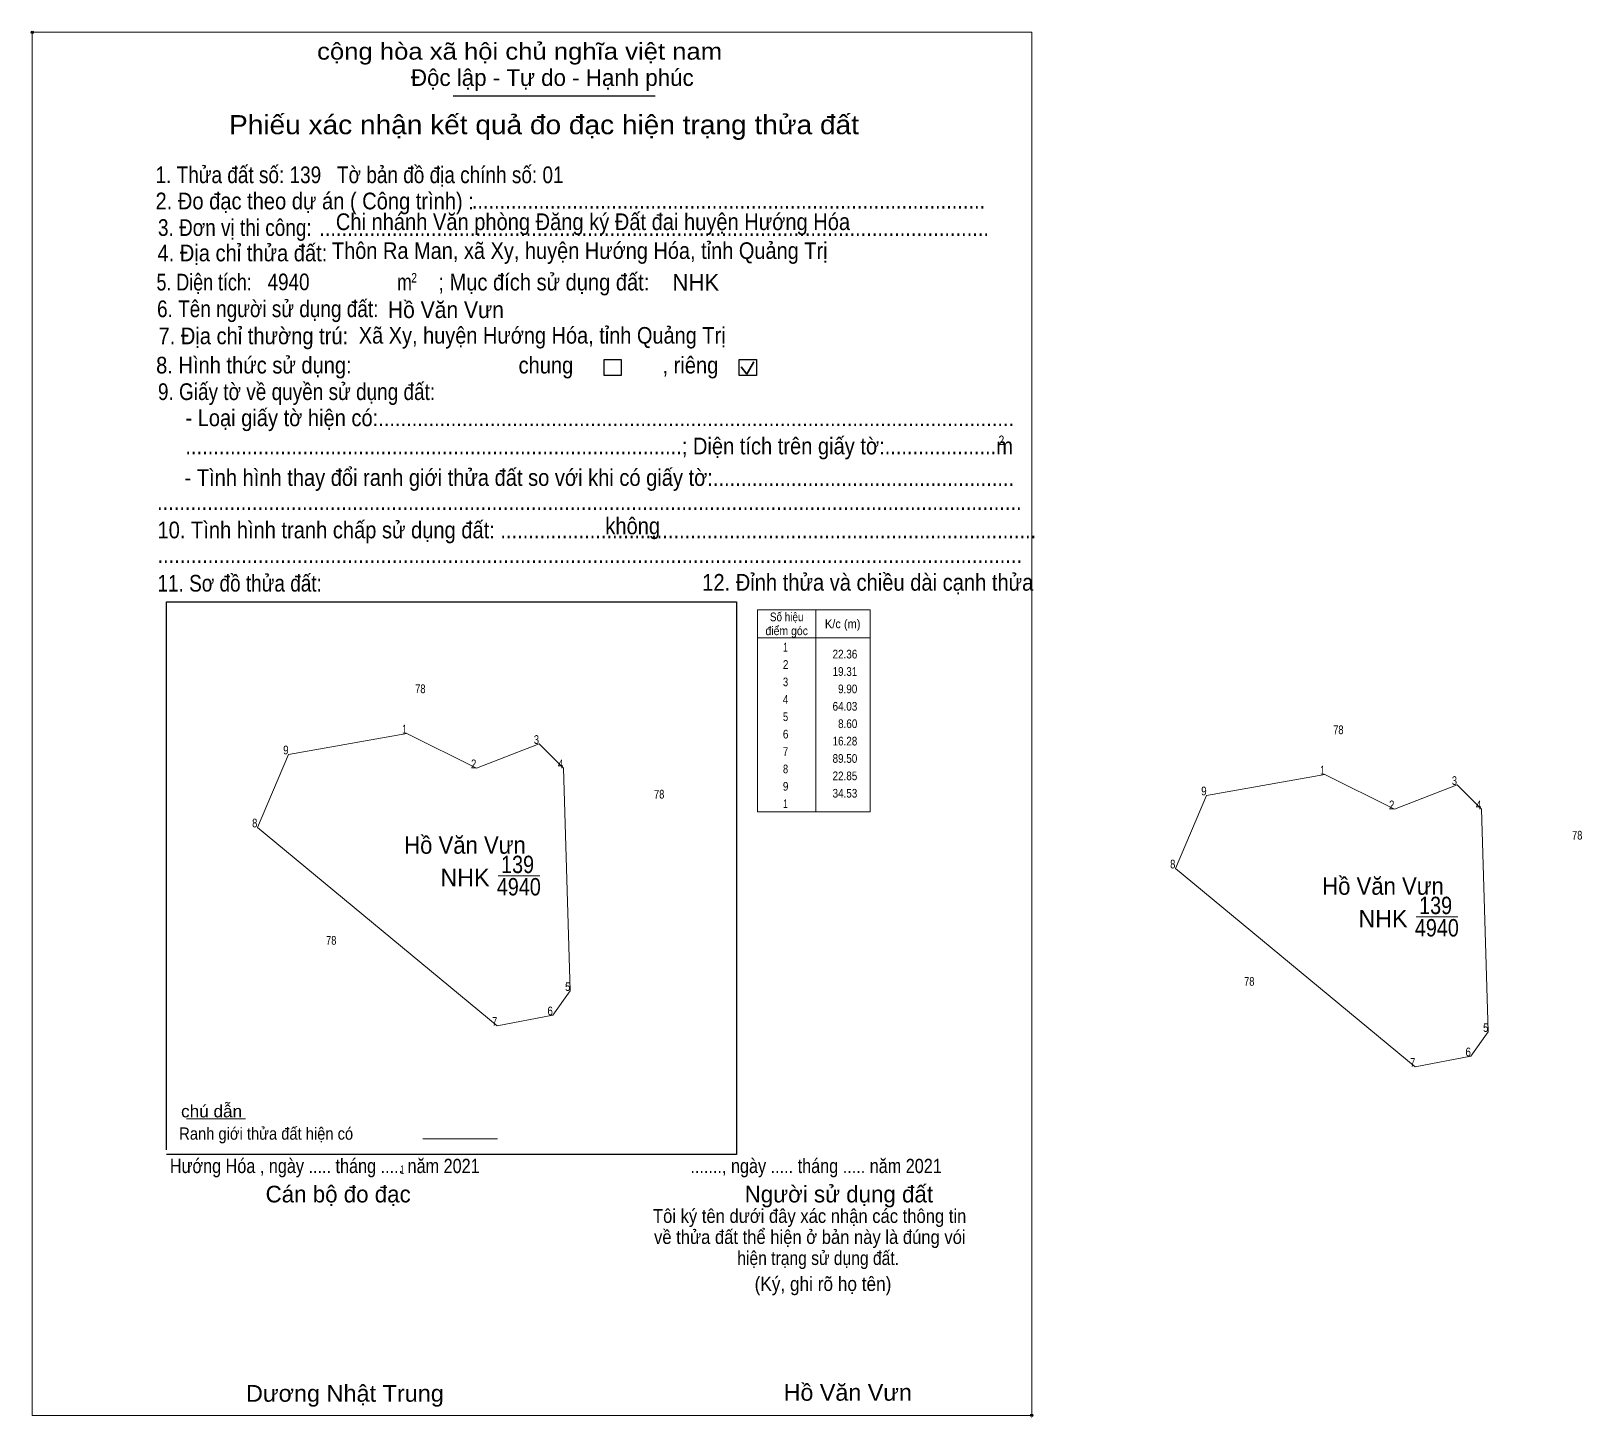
# Model space of a CAD drawing. Header units: metres. Extents: x 549863 to 550309, y 1817030 to 1817429.
import ezdxf
from ezdxf.enums import TextEntityAlignment as Align

# ---------------------------------------------------------------- set-up
doc = ezdxf.new("R2010")
doc.units = ezdxf.units.M
doc.header["$LTSCALE"] = 1.4
doc.header["$PDMODE"] = 32
doc.header["$PDSIZE"] = 0.7
for name, color, linetype, lineweight in [('1', 7, 'Continuous', 13), ('10', 7, 'Continuous', 13), ('17', 7, 'Continuous', 13), ('2', 7, 'Continuous', 25), ('32', 7, 'Continuous', 13), ('6', 7, 'Continuous', 13), ('63', 7, 'Continuous', 13)]:
    doc.layers.add(name, color=color, linetype=linetype, lineweight=lineweight)

msp = doc.modelspace()

# ---------------------------------------------------------------- linework, layer by layer
at = {"layer": '1'}
for points in [[(549971.01, 1817226.79), (549991.01, 1817216.79), (550009.01, 1817223.79), (550016.01, 1817216.79), (550018.01, 1817152.79), (550013.01, 1817145.79), (549997.01, 1817142.79), (549928.01, 1817199.79), (549937.01, 1817220.79)], [(550235, 1817215), (550255, 1817205), (550273, 1817212), (550280, 1817205), (550282, 1817141), (550277, 1817134), (550261, 1817131), (550192, 1817188), (550201, 1817209)]]:
    msp.add_lwpolyline(points, close=True, dxfattribs=at)
at = {"layer": '10'}
for p, q in [((549997.22, 1817185.88), (550009.28, 1817185.88)), ((550261.21, 1817174.09), (550273.27, 1817174.09))]:
    msp.add_line(p, q, dxfattribs=at)
at = {"layer": '17'}
msp.add_line((549907.67, 1817115.99), (549924.61, 1817115.99), dxfattribs=at)
at = {"layer": '2'}
for p, q in [((549984.34, 1817410.11), (550042.46, 1817410.11)), ((549901.93, 1817264.61), (550065.81, 1817264.61)), ((549901.93, 1817107.1), (549901.93, 1817264.61)), ((550065.81, 1817105.81), (549901.93, 1817105.81))]:
    msp.add_line(p, q, dxfattribs=at)
at = {"layer": '2', "lineweight": 35}
for p, q in [((550067.14, 1817332.2), (550068.78, 1817330.08)), ((550068.78, 1817330.08), (550070.77, 1817333.64))]:
    msp.add_line(p, q, dxfattribs=at)
at = {"layer": '2', "lineweight": 13}
msp.add_lwpolyline([(549863.28, 1817428.34), (550150.7, 1817428.34), (550150.7, 1817030.8), (549863.28, 1817030.8)], close=True, dxfattribs=at)
at = {"layer": '2'}
for points in [[(550027.74, 1817334.25), (550032.68, 1817334.25), (550032.68, 1817329.65), (550027.74, 1817329.65)], [(550066.58, 1817334.25), (550071.51, 1817334.25), (550071.51, 1817329.65), (550066.58, 1817329.65)]]:
    msp.add_lwpolyline(points, close=True, dxfattribs=at)
for p in [(549863.28, 1817428.34), (550150.7, 1817030.8)]:
    msp.add_point(p, dxfattribs=at)
at = {"layer": '32'}
for points in [[(549971.01, 1817226.79), (549937.01, 1817220.79), (549928.01, 1817199.79), (549997.01, 1817142.79), (550013.01, 1817145.79), (550018.01, 1817152.79), (550016.01, 1817216.79), (550009.01, 1817223.79), (549991.01, 1817216.79)], [(550235, 1817215), (550201, 1817209), (550192, 1817188), (550261, 1817131), (550277, 1817134), (550282, 1817141), (550280, 1817205), (550273, 1817212), (550255, 1817205)]]:
    msp.add_lwpolyline(points, close=True, dxfattribs=at)
at = {"layer": '6'}
msp.add_line((549975.62, 1817110.28), (549997.03, 1817110.28), dxfattribs=at)
at = {"layer": '63', "lineweight": 25}
msp.add_line((550065.81, 1817264.63), (550065.81, 1817105.81), dxfattribs=at)
at = {"layer": '63'}
for p, q in [((550088.64, 1817262.3), (550088.64, 1817204.3)), ((550088.64, 1817262.3), (550088.64, 1817204.3)), ((550071.84, 1817254.3), (550104.24, 1817254.3))]:
    msp.add_line(p, q, dxfattribs=at)
msp.add_lwpolyline([(550071.84, 1817262.3), (550104.24, 1817262.3), (550104.24, 1817204.3), (550071.84, 1817204.3)], close=True, dxfattribs=at)

# ---------------------------------------------------------------- texts
at = {"layer": '1', "width": 0.65}
msp.add_text('1', height=2.535, dxfattribs=at).set_placement((549969.68, 1817100.13), align=Align.CENTER)
at = {"layer": '10'}
for s, width, p in [('Hồ Văn Vưn', 0.95, (549987.725, 1817192.22)), ('139', 0.85, (550002.845, 1817186.66)), ('4940', 0.85, (550003.2, 1817180.24)), ('Hồ Văn Vưn', 0.95, (550251.72, 1817180.43)), ('139', 0.85, (550266.84, 1817174.87)), ('4940', 0.85, (550267.2, 1817168.45))]:
    msp.add_text(s, height=5, dxfattribs=dict(at, width=width)).set_placement(p, align=Align.CENTER)
for p in [(549987.72, 1817182.89), (550251.715, 1817171.1)]:
    msp.add_text('NHK', height=5, dxfattribs=at).set_placement(p, align=Align.CENTER)
at = {"layer": '2'}
for s, height, width, p in [('cộng hòa xã hội chủ nghĩa việt nam', 4.797, 1.15, (549945.19, 1817420.47)), ('1. Thửa đất số: 139   Tờ bản đồ địa chính số: 01', 4.8, 0.85, (549898.74, 1817384.97)), ('2. Đo đạc theo dự án ( Công trình) : ', 4.8, 0.9, (549898.74, 1817377.44)), ('3. Đơn vị thi công:', 4.8, 0.85, (549899.43, 1817369.8)), ('Chi nhánh Văn phòng Đăng ký Đất đai huyện Hướng Hóa', 4.796, 0.9, (549950.59, 1817371.48)), ('............................................................................................', 4.8, 0.9, (549989.67, 1817377.62)), ('........................................................................................................................', 4.8, 0.9, (549945.81, 1817369.8)), ('4. Địa chỉ thửa đất:', 4.8, 0.9, (549899.3, 1817362.5)), ('Thôn Ra Man, xã Xy, huyện Hướng Hóa, tỉnh Quảng Trị', 4.768, 0.9, (549949.47, 1817363.19)), ('5. Diện tích:', 4.8, 0.8, (549899.01, 1817354.12)), ('4940', 4.77, 0.85, (549930.96, 1817354.2)), ('m', 4.797, 0.8, (549968.19, 1817354.12)), ('2', 2.741, 0.8, (549972.27, 1817356.41)), ('; Mục đích sử dụng đất:', 4.797, 0.9, (549980.07, 1817354.12)), ('6. Tên người sử dụng đất:', 4.8, 0.85, (549899.17, 1817346.45)), ('Hồ Văn Vưn', 4.77, 0.95, (549965.55, 1817346.19)), ('7. Địa chỉ thường trú:', 4.8, 0.9, (549899.59, 1817338.66)), ('Xã Xy, huyện Hướng Hóa, tỉnh Quảng Trị', 4.766, 0.9, (549957.19, 1817338.84)), ('8. Hình thức sử dụng:', 4.8, 0.9, (549898.91, 1817330.26)), ('chung                , riêng', 4.797, 0.9, (550003.13, 1817330.26)), ('9. Giấy tờ về quyền sử dụng đất:', 4.8, 0.85, (549899.43, 1817322.63)), ('     - Loại giấy tờ hiện có:..................................................................................................................', 4.797, 0.9, (549899.3, 1817315.12)), ('     .........................................................................................; Diện tích trên giấy tờ:....................m', 4.797, 0.9, (549899.3, 1817307.01)), ('2', 2.741, 0.8, (550141.17, 1817309.68)), ('     - Tình hình thay đổi ranh giới thửa đất so với khi có giấy tờ:......................................................', 4.797, 0.9, (549899.06, 1817297.95)), ('...........................................................................................................................................................', 4.797, 0.9, (549899.17, 1817291)), ('10. Tình hình tranh chấp sử dụng đất: ................................................................................................', 4.8, 0.9, (549899.3, 1817282.88)), ('không', 4.797, 0.9, (550028.09, 1817284.05)), ('...........................................................................................................................................................', 4.797, 0.9, (549899.3, 1817275.78)), ('11. Sơ đồ thửa đất:', 4.8, 0.85, (549899.3, 1817267.57)), ('12. Đỉnh thửa và chiều dài cạnh thửa', 4.806, 0.9, (550055.94, 1817267.83)), ('Hướng Hóa , ngày ..... tháng ..... năm 2021', 4.1, 0.85, (549902.87, 1817100.44)), ('......., ngày ..... tháng ..... năm 2021', 4.1, 0.85, (550052.56, 1817100.44)), ('(Ký, ghi rõ họ tên)', 4.112, 0.9, (550071.01, 1817066.55)), ('Hồ Văn Vưn', 4.77, 1.05, (550079.35, 1817035.01)), ('Dương Nhật Trung', 4.802, 1.05, (549924.74, 1817034.72))]:
    msp.add_text(s, height=height, dxfattribs=dict(at, width=width)).set_placement(p)
for s, height, p in [('Độc lập - Tự do - Hạnh phúc', 4.797, (549972.18, 1817412.91)), ('NHK', 4.766, (550047.36, 1817354.08)), ('Cán bộ đo đạc', 4.797, (549930.39, 1817092)), ('Người sử dụng đất', 4.797, (550068.16, 1817092))]:
    msp.add_text(s, height=height, dxfattribs=at).set_placement(p)
for s, height, width, p in [('Phiếu xác nhận kết quả đo đạc hiện trạng thửa đất', 5.482, 1.1, (550010.445, 1817399.03)), ('Tôi ký tên dưới đây xác nhận các thông tin', 3.963, 0.9, (550086.835, 1817086.12)), ('về thửa đất thể hiện ở bản này là đúng vói', 3.963, 0.9, (550086.885, 1817080.07)), ('hiện trạng sử dụng đất.', 3.955, 0.85, (550089.285, 1817074.02))]:
    msp.add_text(s, height=height, dxfattribs=dict(at, width=width)).set_placement(p, align=Align.CENTER)
msp.add_text('.', height=1.371, dxfattribs=at).set_placement((550150.672, 1817030.05), align=Align.CENTER)
at = {"layer": '6'}
for s, width, p in [('chú dẫn', 1.05, (549906.08, 1817116.45)), ('Ranh giới thửa đất hiện có ', 0.9, (549905.55, 1817110.03))]:
    msp.add_text(s, height=3.512, dxfattribs=dict(at, width=width)).set_placement(p)
at = {"layer": '63'}
for s, width, p in [('Số hiệu', 0.85, (550080.24, 1817259.05)), ('K/c (m)', 0.95, (550096.34, 1817257.05)), ('điểm góc', 0.9, (550080.24, 1817255.05)), (' 1', 0.75, (550079.535, 1817250.35)), (' 2', 0.85, (550079.54, 1817245.35)), ('78', 0.8, (549974.88, 1817238.38)), (' 3', 0.8, (550079.54, 1817240.35)), (' 4', 0.85, (550079.535, 1817235.35)), (' 5', 0.8, (550079.54, 1817230.35)), (' 6', 0.85, (550079.54, 1817225.35)), ('78', 0.8, (550238.87, 1817226.59)), (' 7', 0.8, (550079.54, 1817220.35)), (' 8', 0.8, (550079.54, 1817215.35)), ('78', 0.8, (550043.57, 1817208.09)), (' 9', 0.85, (550079.535, 1817210.35)), (' 1', 0.75, (550079.535, 1817205.35)), ('78', 0.8, (550307.56, 1817196.3)), ('78', 0.8, (549949.26, 1817166.07)), ('78', 0.8, (550213.25, 1817154.28))]:
    msp.add_text(s, height=2.5, dxfattribs=dict(at, width=width)).set_placement(p, align=Align.CENTER)
for s, width, p in [('22.36', 0.85, (550100.54, 1817248.35)), ('19.31', 0.85, (550100.54, 1817243.35)), ('9.90', 0.85, (550100.54, 1817238.35)), ('64.03', 0.85, (550100.54, 1817233.35)), (' 1', 0.75, (549971.01, 1817226.79)), ('8.60', 0.85, (550100.54, 1817228.35)), (' 9', 0.85, (549937.01, 1817220.79)), (' 3', 0.8, (550009.01, 1817223.79)), ('16.28', 0.85, (550100.54, 1817223.35)), (' 2', 0.85, (549991.01, 1817216.79)), (' 4', 0.85, (550016.01, 1817216.79)), ('89.50', 0.85, (550100.54, 1817218.35)), ('22.85', 0.85, (550100.54, 1817213.35)), (' 1', 0.75, (550235, 1817215)), (' 3', 0.8, (550273, 1817212)), ('34.53', 0.85, (550100.54, 1817208.35)), (' 9', 0.85, (550201, 1817209)), (' 2', 0.85, (550255, 1817205)), (' 4', 0.85, (550280, 1817205)), (' 8', 0.8, (549928.01, 1817199.79)), (' 8', 0.8, (550192, 1817188)), (' 5', 0.8, (550018.01, 1817152.79)), (' 6', 0.85, (550013.01, 1817145.79)), (' 7', 0.8, (549997.01, 1817142.79)), (' 5', 0.8, (550282, 1817141)), (' 6', 0.85, (550277, 1817134)), (' 7', 0.8, (550261, 1817131))]:
    msp.add_text(s, height=2.5, dxfattribs=dict(at, width=width)).set_placement(p, align=Align.RIGHT)

doc.saveas('drawing.dxf')
